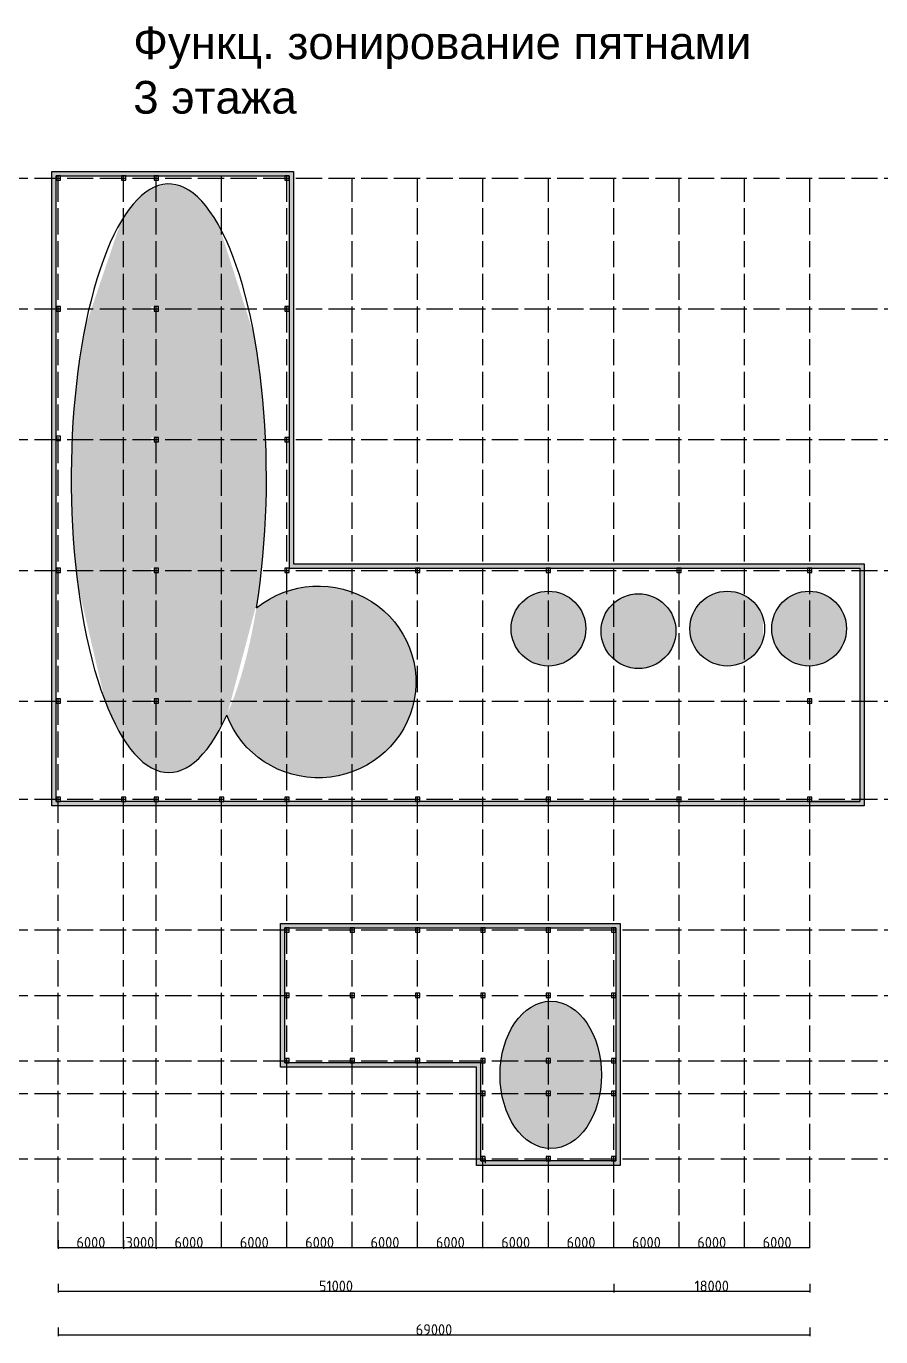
# Model space of a CAD drawing. Header units: millimetres. Extents: x -1544140 to 7445918, y -1294905 to 2019878.
# Drawn here: x 2073273 to 2151737, y 277348 to 397614 of the extents above; entities that cross this region are included whole.
import ezdxf

# ---------------------------------------------------------------- set-up
doc = ezdxf.new("R2010")
doc.units = ezdxf.units.MM
doc.header["$MEASUREMENT"] = 0
doc.linetypes.add('ACAD_ISO02W100', pattern=[15, 12, -3])
doc.styles.add('Annotative', font='GOST Common.ttf')
doc.styles.get("Standard").update_dxf_attribs({"font": 'arial.ttf'})
doc.dimstyles.get("Standard").update_dxf_attribs({"dimtxt": 1000, "dimasz": 100, "dimexe": 100, "dimexo": 0.06, "dimgap": 0.19, "dimtad": 1, "dimdec": 0, "dimzin": 0, "dimdsep": 46, "dimtxsty": 'Annotative', "dimblk": 'ARCHTICK', "dimcen": 0.09, "dimadec": 0, "dimazin": 0, "dimtfac": 1, "dimtdec": 0, "dimtofl": 0, "dimtmove": 0, "dimatfit": 3, "dimldrblk": 'ARCHTICK', "dimfxl": 700, "dimfxlon": 1, "dimtolj": 1, "dimtzin": 0, "dimarcsym": 0})

# ---------------------------------------------------------------- blocks, each defined once
blk = doc.blocks.new('_ArchTick')
at = {"color": 0, "linetype": 'ByBlock', "const_width": 0.15}
blk.add_lwpolyline([(-0.5, -0.5), (0.5, 0.5)], dxfattribs=at)
blk = doc.blocks.new('*D44')
at = {"color": 0, "lineweight": -2, "transparency": 16777216}
for p, q in [((2139213, 285504), (2139213, 285604)), ((2145213, 285504), (2139213, 285504)), ((2145213, 285504), (2145213, 285604))]:
    blk.add_line(p, q, dxfattribs=at)
at = {"layer": 'Defpoints', "color": 0, "transparency": 16777216}
for p in [(2139213, 285504), (2139213, 285504), (2145213, 285504)]:
    blk.add_point(p, dxfattribs=at)
at = {"color": 0, "lineweight": -2, "transparency": 16777216, "xscale": 100, "yscale": 100, "zscale": 100, "rotation": 180}
blk.add_blockref('_ArchTick', (2139213, 285504), dxfattribs=at)
at = {"color": 0, "lineweight": -2, "transparency": 16777216, "xscale": 100, "yscale": 100, "zscale": 100}
blk.add_blockref('_ArchTick', (2145213, 285504), dxfattribs=at)
at = {"color": 0, "transparency": 16777216, "insert": (2142213, 286004), "char_height": 1000, "attachment_point": 5, "style": 'Annotative'}
blk.add_mtext('\\A1;6000', dxfattribs=at)
blk = doc.blocks.new('*D45')
at = {"color": 0, "lineweight": -2, "transparency": 16777216}
for p, q in [((2133213, 285504), (2133213, 285604)), ((2139213, 285504), (2133213, 285504)), ((2139213, 285504), (2139213, 285604))]:
    blk.add_line(p, q, dxfattribs=at)
at = {"layer": 'Defpoints', "color": 0, "transparency": 16777216}
for p in [(2133213, 285504), (2133213, 285504), (2139213, 285504)]:
    blk.add_point(p, dxfattribs=at)
at = {"color": 0, "lineweight": -2, "transparency": 16777216, "xscale": 100, "yscale": 100, "zscale": 100, "rotation": 180}
blk.add_blockref('_ArchTick', (2133213, 285504), dxfattribs=at)
at = {"color": 0, "lineweight": -2, "transparency": 16777216, "xscale": 100, "yscale": 100, "zscale": 100}
blk.add_blockref('_ArchTick', (2139213, 285504), dxfattribs=at)
at = {"color": 0, "transparency": 16777216, "insert": (2136213, 286004), "char_height": 1000, "attachment_point": 5, "style": 'Annotative'}
blk.add_mtext('\\A1;6000', dxfattribs=at)
blk = doc.blocks.new('*D46')
at = {"color": 0, "lineweight": -2, "transparency": 16777216}
for p, q in [((2127213, 285504), (2127213, 285604)), ((2133213, 285504), (2127213, 285504)), ((2133213, 285504), (2133213, 285604))]:
    blk.add_line(p, q, dxfattribs=at)
at = {"layer": 'Defpoints', "color": 0, "transparency": 16777216}
for p in [(2127213, 285504), (2127213, 285504), (2133213, 285504)]:
    blk.add_point(p, dxfattribs=at)
at = {"color": 0, "lineweight": -2, "transparency": 16777216, "xscale": 100, "yscale": 100, "zscale": 100, "rotation": 180}
blk.add_blockref('_ArchTick', (2127213, 285504), dxfattribs=at)
at = {"color": 0, "lineweight": -2, "transparency": 16777216, "xscale": 100, "yscale": 100, "zscale": 100}
blk.add_blockref('_ArchTick', (2133213, 285504), dxfattribs=at)
at = {"color": 0, "transparency": 16777216, "insert": (2130213, 286004), "char_height": 1000, "attachment_point": 5, "style": 'Annotative'}
blk.add_mtext('\\A1;6000', dxfattribs=at)
blk = doc.blocks.new('*D47')
at = {"color": 0, "lineweight": -2, "transparency": 16777216}
for p, q in [((2121213, 285504), (2121213, 285604)), ((2127213, 285504), (2121213, 285504)), ((2127213, 285504), (2127213, 285604))]:
    blk.add_line(p, q, dxfattribs=at)
at = {"layer": 'Defpoints', "color": 0, "transparency": 16777216}
for p in [(2121213, 285504), (2121213, 285504), (2127213, 285504)]:
    blk.add_point(p, dxfattribs=at)
at = {"color": 0, "lineweight": -2, "transparency": 16777216, "xscale": 100, "yscale": 100, "zscale": 100, "rotation": 180}
blk.add_blockref('_ArchTick', (2121213, 285504), dxfattribs=at)
at = {"color": 0, "lineweight": -2, "transparency": 16777216, "xscale": 100, "yscale": 100, "zscale": 100}
blk.add_blockref('_ArchTick', (2127213, 285504), dxfattribs=at)
at = {"color": 0, "transparency": 16777216, "insert": (2124213, 286004), "char_height": 1000, "attachment_point": 5, "style": 'Annotative'}
blk.add_mtext('\\A1;6000', dxfattribs=at)
blk = doc.blocks.new('*D48')
at = {"color": 0, "lineweight": -2, "transparency": 16777216}
for p, q in [((2115213, 285504), (2115213, 285604)), ((2121213, 285504), (2115213, 285504)), ((2121213, 285504), (2121213, 285604))]:
    blk.add_line(p, q, dxfattribs=at)
at = {"layer": 'Defpoints', "color": 0, "transparency": 16777216}
for p in [(2115213, 285504), (2115213, 285504), (2121213, 285504)]:
    blk.add_point(p, dxfattribs=at)
at = {"color": 0, "lineweight": -2, "transparency": 16777216, "xscale": 100, "yscale": 100, "zscale": 100, "rotation": 180}
blk.add_blockref('_ArchTick', (2115213, 285504), dxfattribs=at)
at = {"color": 0, "lineweight": -2, "transparency": 16777216, "xscale": 100, "yscale": 100, "zscale": 100}
blk.add_blockref('_ArchTick', (2121213, 285504), dxfattribs=at)
at = {"color": 0, "transparency": 16777216, "insert": (2118213, 286004), "char_height": 1000, "attachment_point": 5, "style": 'Annotative'}
blk.add_mtext('\\A1;6000', dxfattribs=at)
blk = doc.blocks.new('*D49')
at = {"color": 0, "lineweight": -2, "transparency": 16777216}
for p, q in [((2109213, 285504), (2109213, 285604)), ((2115213, 285504), (2109213, 285504)), ((2115213, 285504), (2115213, 285604))]:
    blk.add_line(p, q, dxfattribs=at)
at = {"layer": 'Defpoints', "color": 0, "transparency": 16777216}
for p in [(2109213, 285504), (2109213, 285504), (2115213, 285504)]:
    blk.add_point(p, dxfattribs=at)
at = {"color": 0, "lineweight": -2, "transparency": 16777216, "xscale": 100, "yscale": 100, "zscale": 100, "rotation": 180}
blk.add_blockref('_ArchTick', (2109213, 285504), dxfattribs=at)
at = {"color": 0, "lineweight": -2, "transparency": 16777216, "xscale": 100, "yscale": 100, "zscale": 100}
blk.add_blockref('_ArchTick', (2115213, 285504), dxfattribs=at)
at = {"color": 0, "transparency": 16777216, "insert": (2112213, 286004), "char_height": 1000, "attachment_point": 5, "style": 'Annotative'}
blk.add_mtext('\\A1;6000', dxfattribs=at)
blk = doc.blocks.new('*D50')
at = {"color": 0, "lineweight": -2, "transparency": 16777216}
for p, q in [((2103213, 285504), (2103213, 285604)), ((2109213, 285504), (2103213, 285504)), ((2109213, 285504), (2109213, 285604))]:
    blk.add_line(p, q, dxfattribs=at)
at = {"layer": 'Defpoints', "color": 0, "transparency": 16777216}
for p in [(2103213, 285504), (2103213, 285504), (2109213, 285504)]:
    blk.add_point(p, dxfattribs=at)
at = {"color": 0, "lineweight": -2, "transparency": 16777216, "xscale": 100, "yscale": 100, "zscale": 100, "rotation": 180}
blk.add_blockref('_ArchTick', (2103213, 285504), dxfattribs=at)
at = {"color": 0, "lineweight": -2, "transparency": 16777216, "xscale": 100, "yscale": 100, "zscale": 100}
blk.add_blockref('_ArchTick', (2109213, 285504), dxfattribs=at)
at = {"color": 0, "transparency": 16777216, "insert": (2106213, 286004), "char_height": 1000, "attachment_point": 5, "style": 'Annotative'}
blk.add_mtext('\\A1;6000', dxfattribs=at)
blk = doc.blocks.new('*D51')
at = {"color": 0, "lineweight": -2, "transparency": 16777216}
for p, q in [((2097213, 285504), (2097213, 285604)), ((2103213, 285504), (2097213, 285504)), ((2103213, 285504), (2103213, 285604))]:
    blk.add_line(p, q, dxfattribs=at)
at = {"layer": 'Defpoints', "color": 0, "transparency": 16777216}
for p in [(2097213, 285504), (2097213, 285504), (2103213, 285504)]:
    blk.add_point(p, dxfattribs=at)
at = {"color": 0, "lineweight": -2, "transparency": 16777216, "xscale": 100, "yscale": 100, "zscale": 100, "rotation": 180}
blk.add_blockref('_ArchTick', (2097213, 285504), dxfattribs=at)
at = {"color": 0, "lineweight": -2, "transparency": 16777216, "xscale": 100, "yscale": 100, "zscale": 100}
blk.add_blockref('_ArchTick', (2103213, 285504), dxfattribs=at)
at = {"color": 0, "transparency": 16777216, "insert": (2100213, 286004), "char_height": 1000, "attachment_point": 5, "style": 'Annotative'}
blk.add_mtext('\\A1;6000', dxfattribs=at)
blk = doc.blocks.new('*D52')
at = {"color": 0, "lineweight": -2, "transparency": 16777216}
for p, q in [((2091213, 285504), (2091213, 285604)), ((2097213, 285504), (2091213, 285504)), ((2097213, 285504), (2097213, 285604))]:
    blk.add_line(p, q, dxfattribs=at)
at = {"layer": 'Defpoints', "color": 0, "transparency": 16777216}
for p in [(2091213, 285504), (2091213, 285504), (2097213, 285504)]:
    blk.add_point(p, dxfattribs=at)
at = {"color": 0, "lineweight": -2, "transparency": 16777216, "xscale": 100, "yscale": 100, "zscale": 100, "rotation": 180}
blk.add_blockref('_ArchTick', (2091213, 285504), dxfattribs=at)
at = {"color": 0, "lineweight": -2, "transparency": 16777216, "xscale": 100, "yscale": 100, "zscale": 100}
blk.add_blockref('_ArchTick', (2097213, 285504), dxfattribs=at)
at = {"color": 0, "transparency": 16777216, "insert": (2094213, 286004), "char_height": 1000, "attachment_point": 5, "style": 'Annotative'}
blk.add_mtext('\\A1;6000', dxfattribs=at)
blk = doc.blocks.new('*D53')
at = {"color": 0, "lineweight": -2, "transparency": 16777216}
for p, q in [((2085213, 285504), (2085213, 285604)), ((2091213, 285504), (2085213, 285504)), ((2091213, 285504), (2091213, 285604))]:
    blk.add_line(p, q, dxfattribs=at)
at = {"layer": 'Defpoints', "color": 0, "transparency": 16777216}
for p in [(2085213, 285504), (2085213, 285504), (2091213, 285504)]:
    blk.add_point(p, dxfattribs=at)
at = {"color": 0, "lineweight": -2, "transparency": 16777216, "xscale": 100, "yscale": 100, "zscale": 100, "rotation": 180}
blk.add_blockref('_ArchTick', (2085213, 285504), dxfattribs=at)
at = {"color": 0, "lineweight": -2, "transparency": 16777216, "xscale": 100, "yscale": 100, "zscale": 100}
blk.add_blockref('_ArchTick', (2091213, 285504), dxfattribs=at)
at = {"color": 0, "transparency": 16777216, "insert": (2088213, 286004), "char_height": 1000, "attachment_point": 5, "style": 'Annotative'}
blk.add_mtext('\\A1;6000', dxfattribs=at)
blk = doc.blocks.new('*D54')
at = {"color": 0, "lineweight": -2, "transparency": 16777216}
for p, q in [((2082213, 285504), (2082213, 285604)), ((2085213, 285504), (2082213, 285504)), ((2085213, 285504), (2085213, 285404))]:
    blk.add_line(p, q, dxfattribs=at)
at = {"layer": 'Defpoints', "color": 0, "transparency": 16777216}
for p in [(2082213, 285504), (2082213, 285504), (2085213, 285504)]:
    blk.add_point(p, dxfattribs=at)
at = {"color": 0, "lineweight": -2, "transparency": 16777216, "xscale": 100, "yscale": 100, "zscale": 100, "rotation": 180}
blk.add_blockref('_ArchTick', (2082213, 285504), dxfattribs=at)
at = {"color": 0, "lineweight": -2, "transparency": 16777216, "xscale": 100, "yscale": 100, "zscale": 100}
blk.add_blockref('_ArchTick', (2085213, 285504), dxfattribs=at)
at = {"color": 0, "transparency": 16777216, "insert": (2083713, 286004), "char_height": 1000, "attachment_point": 5, "style": 'Annotative'}
blk.add_mtext('\\A1;3000', dxfattribs=at)
blk = doc.blocks.new('*D22')
at = {"color": 0, "lineweight": -2, "transparency": 16777216}
for p, q in [((2064737, 314680), (2063937, 314680)), ((2064037, 293680), (2064037, 314680)), ((2064737, 293680), (2063937, 293680))]:
    blk.add_line(p, q, dxfattribs=at)
at = {"layer": 'Defpoints', "color": 0, "transparency": 16777216}
for p in [(2064037, 314680), (2078213, 314680), (2076213, 293680)]:
    blk.add_point(p, dxfattribs=at)
at = {"color": 0, "lineweight": -2, "transparency": 16777216, "xscale": 100, "yscale": 100, "zscale": 100}
for p, rotation in [((2064037, 314680), 90), ((2064037, 293680), 270)]:
    blk.add_blockref('_ArchTick', p, dxfattribs=dict(at, rotation=rotation))
at = {"color": 0, "transparency": 16777216, "insert": (2063536, 304180), "char_height": 1000, "attachment_point": 5, "rotation": 90, "style": 'Annotative'}
blk.add_mtext('\\A1;21000', dxfattribs=at)
blk = doc.blocks.new('*D23')
at = {"color": 0, "lineweight": -2, "transparency": 16777216}
for p, q in [((2064737, 326680), (2063937, 326680)), ((2064037, 314680), (2064037, 326680)), ((2064737, 314680), (2063937, 314680))]:
    blk.add_line(p, q, dxfattribs=at)
at = {"layer": 'Defpoints', "color": 0, "transparency": 16777216}
for p in [(2064037, 326680), (2078213, 326680), (2078213, 314680)]:
    blk.add_point(p, dxfattribs=at)
at = {"color": 0, "lineweight": -2, "transparency": 16777216, "xscale": 100, "yscale": 100, "zscale": 100}
for p, rotation in [((2064037, 326680), 90), ((2064037, 314680), 270)]:
    blk.add_blockref('_ArchTick', p, dxfattribs=dict(at, rotation=rotation))
at = {"color": 0, "transparency": 16777216, "insert": (2063536, 320680), "char_height": 1000, "attachment_point": 5, "rotation": 90, "style": 'Annotative'}
blk.add_mtext('\\A1;12000', dxfattribs=at)
blk = doc.blocks.new('*D24')
at = {"color": 0, "lineweight": -2, "transparency": 16777216}
for p, q in [((2064737, 383680), (2063937, 383680)), ((2064037, 326680), (2064037, 383680)), ((2064737, 326680), (2063937, 326680))]:
    blk.add_line(p, q, dxfattribs=at)
at = {"layer": 'Defpoints', "color": 0, "transparency": 16777216}
for p in [(2064037, 383680), (2078213, 383680), (2078213, 326680)]:
    blk.add_point(p, dxfattribs=at)
at = {"color": 0, "lineweight": -2, "transparency": 16777216, "xscale": 100, "yscale": 100, "zscale": 100}
for p, rotation in [((2064037, 383680), 90), ((2064037, 326680), 270)]:
    blk.add_blockref('_ArchTick', p, dxfattribs=dict(at, rotation=rotation))
at = {"color": 0, "transparency": 16777216, "insert": (2063536, 355180), "char_height": 1000, "attachment_point": 5, "rotation": 90, "style": 'Annotative'}
blk.add_mtext('\\A1;57000', dxfattribs=at)
blk = doc.blocks.new('*D55')
at = {"color": 0, "lineweight": -2, "transparency": 16777216}
for p, q in [((2076213, 286204), (2076213, 285404)), ((2082213, 285504), (2076213, 285504)), ((2082213, 286204), (2082213, 285404))]:
    blk.add_line(p, q, dxfattribs=at)
at = {"layer": 'Defpoints', "color": 0, "transparency": 16777216}
for p in [(2076213, 293680), (2082213, 293680), (2076213, 285504)]:
    blk.add_point(p, dxfattribs=at)
at = {"color": 0, "lineweight": -2, "transparency": 16777216, "xscale": 100, "yscale": 100, "zscale": 100, "rotation": 180}
blk.add_blockref('_ArchTick', (2076213, 285504), dxfattribs=at)
at = {"color": 0, "lineweight": -2, "transparency": 16777216, "xscale": 100, "yscale": 100, "zscale": 100}
blk.add_blockref('_ArchTick', (2082213, 285504), dxfattribs=at)
at = {"color": 0, "transparency": 16777216, "insert": (2079213, 286004), "char_height": 1000, "attachment_point": 5, "style": 'Annotative'}
blk.add_mtext('\\A1;6000', dxfattribs=at)
blk = doc.blocks.new('*D56')
at = {"color": 0, "lineweight": -2, "transparency": 16777216}
for p, q in [((2127213, 282204), (2127213, 281404)), ((2145213, 281504), (2127213, 281504)), ((2145213, 282204), (2145213, 281404))]:
    blk.add_line(p, q, dxfattribs=at)
at = {"layer": 'Defpoints', "color": 0, "transparency": 16777216}
for p in [(2127213, 293680), (2145213, 293680), (2127213, 281504)]:
    blk.add_point(p, dxfattribs=at)
at = {"color": 0, "lineweight": -2, "transparency": 16777216, "xscale": 100, "yscale": 100, "zscale": 100, "rotation": 180}
blk.add_blockref('_ArchTick', (2127213, 281504), dxfattribs=at)
at = {"color": 0, "lineweight": -2, "transparency": 16777216, "xscale": 100, "yscale": 100, "zscale": 100}
blk.add_blockref('_ArchTick', (2145213, 281504), dxfattribs=at)
at = {"color": 0, "transparency": 16777216, "insert": (2136213, 282004), "char_height": 1000, "attachment_point": 5, "style": 'Annotative'}
blk.add_mtext('\\A1;18000', dxfattribs=at)
blk = doc.blocks.new('*D57')
at = {"color": 0, "lineweight": -2, "transparency": 16777216}
for p, q in [((2076213, 282204), (2076213, 281404)), ((2127213, 281504), (2076213, 281504)), ((2127213, 282204), (2127213, 281404))]:
    blk.add_line(p, q, dxfattribs=at)
at = {"layer": 'Defpoints', "color": 0, "transparency": 16777216}
for p in [(2076213, 293680), (2127213, 293680), (2076213, 281504)]:
    blk.add_point(p, dxfattribs=at)
at = {"color": 0, "lineweight": -2, "transparency": 16777216, "xscale": 100, "yscale": 100, "zscale": 100, "rotation": 180}
blk.add_blockref('_ArchTick', (2076213, 281504), dxfattribs=at)
at = {"color": 0, "lineweight": -2, "transparency": 16777216, "xscale": 100, "yscale": 100, "zscale": 100}
blk.add_blockref('_ArchTick', (2127213, 281504), dxfattribs=at)
at = {"color": 0, "transparency": 16777216, "insert": (2101713, 282004), "char_height": 1000, "attachment_point": 5, "style": 'Annotative'}
blk.add_mtext('\\A1;51000', dxfattribs=at)
blk = doc.blocks.new('*D58')
at = {"color": 0, "lineweight": -2, "transparency": 16777216}
for p, q in [((2076213, 278204), (2076213, 277404)), ((2145213, 278204), (2145213, 277404)), ((2145213, 277504), (2076213, 277504))]:
    blk.add_line(p, q, dxfattribs=at)
at = {"layer": 'Defpoints', "color": 0, "transparency": 16777216}
for p in [(2076213, 293680), (2145213, 293680), (2076213, 277504)]:
    blk.add_point(p, dxfattribs=at)
at = {"color": 0, "lineweight": -2, "transparency": 16777216, "xscale": 100, "yscale": 100, "zscale": 100, "rotation": 180}
blk.add_blockref('_ArchTick', (2076213, 277504), dxfattribs=at)
at = {"color": 0, "lineweight": -2, "transparency": 16777216, "xscale": 100, "yscale": 100, "zscale": 100}
blk.add_blockref('_ArchTick', (2145213, 277504), dxfattribs=at)
at = {"color": 0, "transparency": 16777216, "insert": (2110713, 278004), "char_height": 1000, "attachment_point": 5, "style": 'Annotative'}
blk.add_mtext('\\A1;69000', dxfattribs=at)

msp = doc.modelspace()

# ---------------------------------------------------------------- hatches: boundary and pattern name
at = {"true_color": 0x636466}
h = msp.add_hatch(color=251, dxfattribs=at)
h.dxf.hatch_style = 1
h.paths.add_polyline_path([(2076012.6, 359679.8), (2075612.6, 359679.8), (2075612.6, 347679.8), (2076012.6, 347679.8)])
h.paths.add_polyline_path([(2076012.6, 347679.8), (2075612.6, 347679.8), (2075612.6, 326079.8), (2076212.6, 326079.8), (2076212.6, 326479.8), (2076012.6, 326479.8)])
h.paths.add_polyline_path([(2076012.6, 371679.8), (2075612.6, 371679.8), (2075612.6, 359679.8), (2076012.6, 359679.8)])
h.paths.add_polyline_path([(2076012.6, 383679.8), (2075612.6, 383679.8), (2075612.6, 371679.8), (2076012.6, 371679.8)])
h.paths.add_polyline_path([(2097812.6, 384279.8), (2075612.6, 384279.8), (2075612.6, 383679.8), (2076012.6, 383679.8), (2076012.6, 383879.8), (2097412.6, 383879.8), (2097412.6, 383679.8), (2097812.6, 383679.8)])
h.paths.add_polyline_path([(2097812.6, 383679.8), (2097412.6, 383679.8), (2097412.6, 371679.8), (2097812.6, 371679.8)])
h.paths.add_polyline_path([(2097812.6, 371679.8), (2097412.6, 371679.8), (2097412.6, 347879.8), (2103212.6, 347879.8), (2103212.6, 348279.8), (2097812.6, 348279.8)])
h.paths.add_polyline_path([(2109212.6, 348279.8), (2103212.6, 348279.8), (2103212.6, 347879.8), (2109212.6, 347879.8)])
h.paths.add_polyline_path([(2115212.6, 348279.8), (2109212.6, 348279.8), (2109212.6, 347879.8), (2115212.6, 347879.8)])
h.paths.add_polyline_path([(2121212.6, 348279.8), (2115212.6, 348279.8), (2115212.6, 347879.8), (2121212.6, 347879.8)])
h.paths.add_polyline_path([(2145212.6, 326479.8), (2139212.6, 326479.8), (2139212.6, 326079.8), (2145212.6, 326079.8)])
h.paths.add_polyline_path([(2139212.6, 326479.8), (2076012.6, 326479.8), (2076012.6, 326679.8), (2075612.6, 326679.8), (2075612.6, 326079.8), (2139212.6, 326079.8)])
h.paths.add_polyline_path([(2076212.6, 326479.8), (2076012.6, 326479.8), (2076012.6, 326679.8), (2075612.6, 326679.8), (2075612.6, 326079.8), (2076212.6, 326079.8)], flags=16)
h.paths.add_polyline_path([(2097012.6, 314679.8), (2096612.6, 314679.8), (2096612.6, 308679.8), (2097012.6, 308679.8)], flags=17)
h.paths.add_polyline_path([(2103212.6, 315279.8), (2097212.6, 315279.8), (2097212.6, 314879.8), (2103212.6, 314879.8)], flags=17)
h.paths.add_polyline_path([(2097212.6, 315279.8), (2096612.6, 315279.8), (2096612.6, 314679.8), (2097012.6, 314679.8), (2097012.6, 314879.8), (2097212.6, 314879.8)], flags=16)
h.paths.add_polyline_path([(2109212.6, 315279.8), (2103212.6, 315279.8), (2103212.6, 314879.8), (2109212.6, 314879.8)])
h.paths.add_polyline_path([(2115212.6, 315279.8), (2109212.6, 315279.8), (2109212.6, 314879.8), (2115212.6, 314879.8)])
h.paths.add_polyline_path([(2121212.6, 315279.8), (2115212.6, 315279.8), (2115212.6, 314879.8), (2121212.6, 314879.8)])
h.paths.add_polyline_path([(2127212.6, 315279.8), (2121212.6, 315279.8), (2121212.6, 314879.8), (2127212.6, 314879.8)])
h.paths.add_polyline_path([(2127812.6, 314679.8), (2127412.6, 314679.8), (2127412.6, 308679.8), (2127812.6, 308679.8)])
h.paths.add_polyline_path([(2127812.6, 315279.8), (2127212.6, 315279.8), (2127212.6, 314879.8), (2127412.6, 314879.8), (2127412.6, 314679.8), (2127812.6, 314679.8)])
h.paths.add_polyline_path([(2127812.6, 308679.8), (2127412.6, 308679.8), (2127412.6, 302679.8), (2127812.6, 302679.8)])
h.paths.add_polyline_path([(2127812.6, 302679.8), (2127412.6, 302679.8), (2127412.6, 293479.8), (2127212.6, 293479.8), (2127212.6, 293079.8), (2127812.6, 293079.8)])
h.paths.add_polyline_path([(2127212.6, 293479.8), (2121212.6, 293479.8), (2121212.6, 293079.8), (2127212.6, 293079.8)])
h.paths.add_polyline_path([(2121212.6, 293479.8), (2115212.6, 293479.8), (2115212.6, 293079.8), (2121212.6, 293079.8)])
h.paths.add_polyline_path([(2115212.6, 293479.8), (2115012.6, 293479.8), (2115012.6, 293679.8), (2114612.6, 293679.8), (2114612.6, 293079.8), (2115212.6, 293079.8)])
h.paths.add_polyline_path([(2115012.6, 299679.8), (2114612.6, 299679.8), (2114612.6, 293679.8), (2115012.6, 293679.8)])
h.paths.add_polyline_path([(2115012.6, 302479.8), (2109212.6, 302479.8), (2109212.6, 302079.8), (2114612.6, 302079.8), (2114612.6, 299679.8), (2115012.6, 299679.8)])
h.paths.add_polyline_path([(2109212.6, 302479.8), (2103212.6, 302479.8), (2103212.6, 302079.8), (2109212.6, 302079.8)])
h.paths.add_polyline_path([(2103212.6, 302479.8), (2097012.6, 302479.8), (2097012.6, 302679.8), (2096612.6, 302679.8), (2096612.6, 302079.8), (2103212.6, 302079.8)])
h.paths.add_polyline_path([(2097012.6, 314879.8), (2103212.6, 314879.8), (2103212.6, 315279.8), (2096612.6, 315279.8), (2096612.6, 302679.8), (2097012.6, 302679.8)])
h.paths.add_polyline_path([(2145812.6, 326479.8), (2145212.6, 326479.8), (2145212.6, 326079.8), (2145812.6, 326079.8)])
h.paths.add_polyline_path([(2145212.6, 347879.8), (2145212.6, 348279.8), (2121212.6, 348279.8), (2121212.6, 347879.8)])
at = {"true_color": 0x9898cc, "transparency": 33554687}
h = msp.add_hatch(color=253, dxfattribs=at)
h.dxf.hatch_style = 1
edge = h.paths.add_edge_path()
edge.add_line((2081976.3, 359679.8), (2077482.5, 359679.8))
edge.add_ellipse((2086366.5, 356133.7), major_axis=(0, 27008.7), ratio=0.33180276, start_angle=442.455562, end_angle=468.240536)
edge.add_line((2077855.3, 347679.8), (2081976.3, 347679.8))
edge.add_line((2081976.3, 347679.8), (2081976.3, 359679.8))
h.paths.add_polyline_path([(2090976.3, 371679.8), (2085176.3, 371679.8), (2085176.3, 371479.8), (2084976.3, 371479.8), (2084976.3, 359879.8), (2085176.3, 359879.8), (2085176.3, 359679.8), (2090976.3, 359679.8)])
h.paths.add_polyline_path([(2084976.3, 371479.8), (2084776.3, 371479.8), (2084776.3, 371679.8), (2081976.3, 371679.8), (2081976.3, 359679.8), (2084776.3, 359679.8), (2084776.3, 359879.8), (2084976.3, 359879.8)])
h.paths.add_polyline_path([(2090976.3, 359679.8), (2085176.3, 359679.8), (2085176.3, 359479.8), (2084976.3, 359479.8), (2084976.3, 347879.8), (2085176.3, 347879.8), (2085176.3, 347679.8), (2090976.3, 347679.8)])
h.paths.add_polyline_path([(2084976.3, 359479.8), (2084776.3, 359479.8), (2084776.3, 359679.8), (2081976.3, 359679.8), (2081976.3, 347679.8), (2084776.3, 347679.8), (2084776.3, 347879.8), (2084976.3, 347879.8)])
edge = h.paths.add_edge_path()
edge.add_line((2081976.3, 371679.8), (2079038.3, 371679.8))
edge.add_ellipse((2086366.5, 356133.7), major_axis=(0, 27008.7), ratio=0.33180276, start_angle=414.858539, end_angle=442.455562)
edge.add_line((2077482.5, 359679.8), (2081976.3, 359679.8))
edge.add_line((2081976.3, 359679.8), (2081976.3, 371679.8))
edge = h.paths.add_edge_path()
edge.add_ellipse((2086366.5, 356133.7), major_axis=(0, 27008.7), ratio=0.33180276, start_angle=277.544438, end_angle=305.141461)
edge.add_line((2093694.7, 371679.8), (2090976.3, 371679.8))
edge.add_line((2090976.3, 371679.8), (2090976.3, 359679.8))
edge.add_line((2090976.3, 359679.8), (2095250.5, 359679.8))
edge = h.paths.add_edge_path()
edge.add_ellipse((2086366.5, 356133.7), major_axis=(0, 27008.7), ratio=0.33180276, start_angle=389.333723, end_angle=414.858539)
edge.add_line((2079038.3, 371679.8), (2081976.3, 371679.8))
edge.add_line((2081976.3, 371679.8), (2081976.3, 379679.4))
edge = h.paths.add_edge_path()
edge.add_ellipse((2086366.5, 356133.7), major_axis=(0, 27008.7), ratio=0.33180276, start_angle=305.141461, end_angle=329.042951)
edge.add_line((2090976.3, 379295.1), (2090976.3, 371679.8))
edge.add_line((2090976.3, 371679.8), (2093694.7, 371679.8))
edge = h.paths.add_edge_path()
edge.add_ellipse((2100094.2, 337439.7), major_axis=(-8961.5, 0), ratio=0.98168395, start_angle=290.360512, end_angle=309.343767)
edge.add_ellipse((2086366.5, 356133.7), major_axis=(0, 27008.7), ratio=0.33180276, start_angle=243.880385, end_angle=251.759464)
edge.add_line((2094877.7, 347679.8), (2090976.3, 347679.8))
edge.add_line((2090976.3, 347679.8), (2090976.3, 335679.8))
edge.add_line((2090976.3, 335679.8), (2096976.3, 335679.8))
edge.add_line((2096976.3, 335679.8), (2096976.3, 345687.5))
h.paths.add_polyline_path([(2090976.3, 347679.8), (2085176.3, 347679.8), (2085176.3, 347479.8), (2084976.3, 347479.8), (2084976.3, 335879.8), (2085176.3, 335879.8), (2085176.3, 335679.8), (2090976.3, 335679.8)])
h.paths.add_polyline_path([(2084976.3, 347479.8), (2084776.3, 347479.8), (2084776.3, 347679.8), (2081976.3, 347679.8), (2081976.3, 335679.8), (2084776.3, 335679.8), (2084776.3, 335879.8), (2084976.3, 335879.8)])
edge = h.paths.add_edge_path()
edge.add_ellipse((2086366.5, 356133.7), major_axis=(0, 27008.7), ratio=0.33180276, start_angle=251.759464, end_angle=277.544438)
edge.add_line((2095250.5, 359679.8), (2090976.3, 359679.8))
edge.add_line((2090976.3, 359679.8), (2090976.3, 347679.8))
edge.add_line((2090976.3, 347679.8), (2094877.7, 347679.8))
edge = h.paths.add_edge_path()
edge.add_line((2084976.3, 335479.8), (2084776.3, 335479.8))
edge.add_line((2084776.3, 335479.8), (2084776.3, 335679.8))
edge.add_line((2084776.3, 335679.8), (2081976.3, 335679.8))
edge.add_line((2081976.3, 335679.8), (2081976.3, 332588.1))
edge.add_ellipse((2086366.5, 356133.7), major_axis=(0, 27008.7), ratio=0.33180276, start_angle=510.666277, end_angle=531.07555)
edge.add_line((2084976.3, 329452.1), (2084976.3, 335479.8))
edge = h.paths.add_edge_path()
edge.add_line((2090976.3, 332972.4), (2090976.3, 335679.8))
edge.add_line((2090976.3, 335679.8), (2085176.3, 335679.8))
edge.add_line((2085176.3, 335679.8), (2085176.3, 335479.8))
edge.add_line((2085176.3, 335479.8), (2084976.3, 335479.8))
edge.add_line((2084976.3, 335479.8), (2084976.3, 329452.1))
edge.add_ellipse((2086366.5, 356133.7), major_axis=(0, 27008.7), ratio=0.33180276, start_angle=531.07555, end_angle=570.957049)
edge = h.paths.add_edge_path()
edge.add_line((2081976.3, 335679.8), (2080514.1, 335679.8))
edge.add_ellipse((2086366.5, 356133.7), major_axis=(0, 27008.7), ratio=0.33180276, start_angle=499.227533, end_angle=510.666277)
edge.add_line((2081976.3, 332588.1), (2081976.3, 335679.8))
edge = h.paths.add_edge_path()
edge.add_ellipse((2100094.2, 337439.7), major_axis=(-8961.5, 0), ratio=0.98168395, start_angle=251.240205, end_angle=290.360512)
edge.add_line((2096976.3, 345687.5), (2096976.3, 335679.8))
edge.add_line((2096976.3, 335679.8), (2102976.3, 335679.8))
edge.add_line((2102976.3, 335679.8), (2102976.3, 345769.8))
edge = h.paths.add_edge_path()
edge.add_ellipse((2100094.2, 337439.7), major_axis=(-8961.5, 0), ratio=0.98168395, start_angle=187.637533, end_angle=251.240205)
edge.add_line((2102976.3, 345769.8), (2102976.3, 335679.8))
edge.add_line((2102976.3, 335679.8), (2108874.6, 335679.8))
edge.add_ellipse((2100094.2, 337439.7), major_axis=(-8961.5, 0), ratio=0.98168395, start_angle=168.460256, end_angle=172.362467)
edge.add_line((2108976.3, 336270.5), (2108976.3, 338609))
edge = h.paths.add_edge_path()
edge.add_ellipse((2100094.2, 337439.7), major_axis=(-8961.5, 0), ratio=0.98168395, start_angle=108.759795, end_angle=168.460256)
edge.add_line((2108874.6, 335679.8), (2102976.3, 335679.8))
edge.add_line((2102976.3, 335679.8), (2102976.3, 329109.7))
edge = h.paths.add_edge_path()
edge.add_line((2102976.3, 335679.8), (2096976.3, 335679.8))
edge.add_line((2096976.3, 335679.8), (2096976.3, 329192))
edge.add_ellipse((2100094.2, 337439.7), major_axis=(-8961.5, 0), ratio=0.98168395, start_angle=69.639488, end_angle=108.759795)
edge.add_line((2102976.3, 329109.7), (2102976.3, 335679.8))
edge = h.paths.add_edge_path()
edge.add_line((2096976.3, 335679.8), (2090976.3, 335679.8))
edge.add_line((2090976.3, 335679.8), (2090976.3, 332972.4))
edge.add_ellipse((2086366.5, 356133.7), major_axis=(0, 27008.7), ratio=0.33180276, start_angle=570.957049, end_angle=576.40953)
edge.add_ellipse((2100094.2, 337439.7), major_axis=(-8961.5, 0), ratio=0.98168395, start_angle=20.232674, end_angle=69.639488)
edge.add_line((2096976.3, 329192), (2096976.3, 335679.8))
h.paths.add_polyline_path([(2077855.3, 347679.8), (2078362.3, 343987.4), (2079044.6, 340560.9), (2079887.2, 337475.3), (2080547.4, 335679.8), (2081976.3, 335679.8), (2081976.3, 347679.8)])
h.paths.add_polyline_path([(2075976.3, 326479.8), (2081976.3, 326479.8), (2081976.3, 332588.1), (2080871.6, 334798.2), (2079887.2, 337475.3), (2079044.6, 340560.9), (2078362.3, 343987.4), (2077855.3, 347679.8), (2076176.3, 347679.8), (2076176.3, 347479.8), (2075976.3, 347479.8)], flags=0)
h.paths.add_polyline_path([(2084976.3, 382815.4), (2083937.4, 382131.2), (2082932.6, 381081), (2081976.3, 379679.4), (2081976.3, 371679.8), (2084776.3, 371679.8), (2084776.3, 371879.8), (2084976.3, 371879.8)])
h.paths.add_polyline_path([(2090976.3, 379295.1), (2089865.3, 380998.9), (2088686.6, 382221.6), (2087463, 382939.5), (2086218.2, 383138.7), (2084976.3, 382815.4), (2084976.3, 371879.8), (2085176.3, 371879.8), (2085176.3, 371679.8), (2090976.3, 371679.8)])
h = msp.add_hatch(color=7)
h.dxf.hatch_style = 1
h.paths.add_polyline_path([(2085212.6, 371879.8), (2085012.6, 371879.8), (2085012.6, 371679.8), (2085212.6, 371679.8)])
h.paths.add_polyline_path([(2085412.6, 371879.8), (2085212.6, 371879.8), (2085212.6, 371679.8), (2085412.6, 371679.8)])
h.paths.add_polyline_path([(2085412.6, 371679.8), (2085212.6, 371679.8), (2085212.6, 371479.8), (2085412.6, 371479.8)])
h.paths.add_polyline_path([(2085212.6, 371679.8), (2085012.6, 371679.8), (2085012.6, 371479.8), (2085212.6, 371479.8)])
h.paths.add_polyline_path([(2097412.6, 371679.8), (2097212.6, 371679.8), (2097212.6, 371479.8), (2097412.6, 371479.8)])
h.paths.add_polyline_path([(2097412.6, 371879.8), (2097212.6, 371879.8), (2097212.6, 371679.8), (2097412.6, 371679.8)])
h.paths.add_polyline_path([(2097212.6, 371879.8), (2097012.6, 371879.8), (2097012.6, 371679.8), (2097212.6, 371679.8)])
h.paths.add_polyline_path([(2097212.6, 371679.8), (2097012.6, 371679.8), (2097012.6, 371479.8), (2097212.6, 371479.8)])
h.paths.add_polyline_path([(2076212.6, 371879.8), (2076012.6, 371879.8), (2076012.6, 371679.8), (2076212.6, 371679.8)])
h.paths.add_polyline_path([(2076412.6, 371879.8), (2076212.6, 371879.8), (2076212.6, 371679.8), (2076412.6, 371679.8)])
h.paths.add_polyline_path([(2076412.6, 371679.8), (2076212.6, 371679.8), (2076212.6, 371479.8), (2076412.6, 371479.8)])
h.paths.add_polyline_path([(2076212.6, 371679.8), (2076012.6, 371679.8), (2076012.6, 371479.8), (2076212.6, 371479.8)])
at = {"true_color": 0x636466}
h = msp.add_hatch(color=251, dxfattribs=at)
h.dxf.hatch_style = 1
h.paths.add_polyline_path([(2150212.6, 348279.8), (2145212.6, 348279.8), (2145212.6, 347879.8), (2145412.6, 347879.8), (2149812.6, 347879.8), (2149812.6, 347679.8), (2150212.6, 347679.8)])
h.paths.add_polyline_path([(2150212.6, 347679.8), (2149812.6, 347679.8), (2149812.6, 335679.8), (2150212.6, 335679.8)])
h.paths.add_polyline_path([(2150212.6, 335679.8), (2149812.6, 335679.8), (2149812.6, 326679.8), (2150212.6, 326679.8)])
h.paths.add_polyline_path([(2150212.6, 326679.8), (2149812.6, 326679.8), (2149812.6, 326479.8), (2145412.6, 326479.8), (2145212.6, 326479.8), (2145212.6, 326079.8), (2150212.6, 326079.8)])
at = {"true_color": 0xfecc66, "transparency": 33554687}
h = msp.add_hatch(color=31, dxfattribs=at)
h.dxf.hatch_style = 1
h.paths.add_polyline_path([(2122907.3, 345326.8, 0.57362449), (2117792.2, 342335.3, 0.57362449), (2122907.3, 339343.8)])
h.paths.add_polyline_path([(2122907.3, 345326.8), (2122907.3, 339343.8, 0.27095124), (2124656.9, 342335.3, 0.27095124)])
at = {"true_color": 0xcecce6, "transparency": 33554687}
h = msp.add_hatch(color=254, dxfattribs=at)
h.dxf.hatch_style = 1
h.paths.add_polyline_path([(2128907.3, 345485, 0.36505072), (2126058.1, 342102.6, 0.36505072), (2128907.3, 338720.2)])
h.paths.add_polyline_path([(2128907.3, 345485), (2128907.3, 338720.2, 0.46514703), (2132922.7, 342102.6, 0.46514703)])
at = {"true_color": 0xd7ebd2, "transparency": 33554687}
h = msp.add_hatch(color=254, dxfattribs=at)
h.dxf.hatch_style = 1
h.paths.add_polyline_path([(2140907.3, 343386.6, 0.60638713), (2134907.3, 344412.2), (2134907.3, 340258.4, 0.60638713), (2140907.3, 341284)])
h.paths.add_polyline_path([(2134907.3, 344412.2, 0.16391517), (2134207.7, 342335.3, 0.16391517), (2134907.3, 340258.4)])
at = {"true_color": 0xf7abae, "transparency": 33554687}
h = msp.add_hatch(color=241, dxfattribs=at)
h.dxf.hatch_style = 1
h.paths.add_polyline_path([(2146907.3, 345283.4, 0.58203879), (2141717.3, 342335.3, 0.58203879), (2146907.3, 339387.2)])
h.paths.add_polyline_path([(2146907.3, 345283.4), (2146907.3, 339387.2, 0.26419151), (2148581.9, 342335.3, 0.26419151)])
at = {"true_color": 0x636466}
h = msp.add_hatch(color=251, dxfattribs=at)
h.dxf.hatch_style = 1
h.paths.add_polyline_path([(2103212.6, 315279.8), (2097212.6, 315279.8), (2097212.6, 314879.8), (2103212.6, 314879.8)])
h.paths.add_polyline_path([(2097212.6, 315279.8), (2096612.6, 315279.8), (2096612.6, 314679.8), (2097012.6, 314679.8), (2097012.6, 314879.8), (2097212.6, 314879.8)])
h.paths.add_polyline_path([(2097012.6, 314679.8), (2096612.6, 314679.8), (2096612.6, 302079.8), (2097212.6, 302079.8), (2097212.6, 302479.8), (2097012.6, 302479.8)])
at = {"true_color": 0x22346e, "transparency": 33554687}
h = msp.add_hatch(color=159, dxfattribs=at)
h.dxf.hatch_style = 1
edge = h.paths.add_edge_path()
edge.add_ellipse((2121439.7, 301379), major_axis=(0, -6762.4), ratio=0.68930499, start_angle=182.791743, end_angle=258.90916)
edge.add_line((2116865.4, 302679.8), (2121012.6, 302679.8))
edge.add_line((2121012.6, 302679.8), (2121012.6, 302879.8))
edge.add_line((2121012.6, 302879.8), (2121212.6, 302879.8))
edge.add_line((2121212.6, 302879.8), (2121212.6, 308133.4))
edge = h.paths.add_edge_path()
edge.add_ellipse((2121439.7, 301379), major_axis=(0, -6762.4), ratio=0.68930499, start_angle=101.09084, end_angle=182.791743)
edge.add_line((2121212.6, 308133.4), (2121212.6, 302879.8))
edge.add_line((2121212.6, 302879.8), (2121412.6, 302879.8))
edge.add_line((2121412.6, 302879.8), (2121412.6, 302679.8))
edge.add_line((2121412.6, 302679.8), (2126014, 302679.8))
edge = h.paths.add_edge_path()
edge.add_ellipse((2121439.7, 301379), major_axis=(0, -6762.4), ratio=0.68930499, start_angle=75.447638, end_angle=101.09084)
edge.add_line((2126014, 302679.8), (2121412.6, 302679.8))
edge.add_line((2121412.6, 302679.8), (2121412.6, 302479.8))
edge.add_line((2121412.6, 302479.8), (2121212.6, 302479.8))
edge.add_line((2121212.6, 302479.8), (2121212.6, 299879.8))
edge.add_line((2121212.6, 299879.8), (2121412.6, 299879.8))
edge.add_line((2121412.6, 299879.8), (2121412.6, 299679.8))
edge.add_line((2121412.6, 299679.8), (2125951.5, 299679.8))
edge = h.paths.add_edge_path()
edge.add_line((2121212.6, 302479.8), (2121012.6, 302479.8))
edge.add_line((2121012.6, 302479.8), (2121012.6, 302679.8))
edge.add_line((2121012.6, 302679.8), (2116865.4, 302679.8))
edge.add_ellipse((2121439.7, 301379), major_axis=(0, -6762.4), ratio=0.68930499, start_angle=258.90916, end_angle=284.552362)
edge.add_line((2116927.9, 299679.8), (2121012.6, 299679.8))
edge.add_line((2121012.6, 299679.8), (2121012.6, 299879.8))
edge.add_line((2121012.6, 299879.8), (2121212.6, 299879.8))
edge.add_line((2121212.6, 299879.8), (2121212.6, 302479.8))
edge = h.paths.add_edge_path()
edge.add_line((2121212.6, 299479.8), (2121012.6, 299479.8))
edge.add_line((2121012.6, 299479.8), (2121012.6, 299679.8))
edge.add_line((2121012.6, 299679.8), (2116927.9, 299679.8))
edge.add_ellipse((2121439.7, 301379), major_axis=(0, -6762.4), ratio=0.68930499, start_angle=284.552362, end_angle=357.208257)
edge.add_line((2121212.6, 294624.6), (2121212.6, 299479.8))
edge = h.paths.add_edge_path()
edge.add_line((2125951.5, 299679.8), (2121412.6, 299679.8))
edge.add_line((2121412.6, 299679.8), (2121412.6, 299479.8))
edge.add_line((2121412.6, 299479.8), (2121212.6, 299479.8))
edge.add_line((2121212.6, 299479.8), (2121212.6, 294624.6))
edge.add_ellipse((2121439.7, 301379), major_axis=(0, -6762.4), ratio=0.68930499, start_angle=357.208257, end_angle=435.447638)

# ---------------------------------------------------------------- linework, layer by layer
at = {"color": 9, "linetype": 'ACAD_ISO02W100', "ltscale": 200, "true_color": 0xc4c4c5}
for p, q in [((2068036.6, 383679.8), (2182437.2, 383679.8)), ((2076212.6, 285503.8), (2076212.6, 383879.8)), ((2082212.6, 285503.8), (2082212.6, 383879.8)), ((2085212.6, 285503.8), (2085212.6, 383879.8)), ((2091212.6, 285503.8), (2091212.6, 383879.8)), ((2097212.6, 285503.8), (2097212.6, 383879.8)), ((2103212.6, 285503.8), (2103212.6, 383679.8)), ((2109212.6, 285503.8), (2109212.6, 383679.8)), ((2115212.6, 285503.8), (2115212.6, 383679.8)), ((2121212.6, 285503.8), (2121212.6, 383679.8)), ((2127212.6, 285503.8), (2127212.6, 383679.8)), ((2133212.6, 285503.8), (2133212.6, 383679.8)), ((2139212.6, 285503.8), (2139212.6, 383679.8)), ((2145212.6, 285503.8), (2145212.6, 383679.8)), ((2068036.6, 371679.8), (2182437.2, 371679.8)), ((2068036.6, 359679.8), (2182437.2, 359679.8)), ((2068036.6, 347679.8), (2182437.2, 347679.8)), ((2068036.6, 335679.8), (2182437.2, 335679.8)), ((2068036.6, 326679.8), (2182437.2, 326679.8)), ((2068036.6, 314679.8), (2182437.2, 314679.8)), ((2068036.6, 308679.8), (2182437.2, 308679.8)), ((2068036.6, 302679.8), (2182437.2, 302679.8)), ((2068036.6, 299679.8), (2182437.2, 299679.8)), ((2068036.6, 293679.8), (2182437.2, 293679.8))]:
    msp.add_line(p, q, dxfattribs=at)
for p, q in [((2145412.6, 326479.8), (2149812.6, 326479.8)), ((2115412.6, 293679.8), (2115412.6, 293279.8))]:
    msp.add_line(p, q)
for points in [[(2075612.6, 384279.8), (2097812.6, 384279.8), (2097812.6, 348279.8), (2150212.6, 348279.8), (2150212.6, 326079.8), (2075612.6, 326079.8)], [(2076012.6, 383479.8), (2076412.6, 383479.8), (2076412.6, 383879.8), (2076012.6, 383879.8)], [(2082012.6, 383479.8), (2082412.6, 383479.8), (2082412.6, 383879.8), (2082012.6, 383879.8)], [(2085012.6, 383479.8), (2085412.6, 383479.8), (2085412.6, 383879.8), (2085012.6, 383879.8)], [(2097012.6, 383479.8), (2097412.6, 383479.8), (2097412.6, 383879.8), (2097012.6, 383879.8)], [(2076012.6, 371479.8), (2076412.6, 371479.8), (2076412.6, 371879.8), (2076012.6, 371879.8)], [(2085012.6, 371479.8), (2085412.6, 371479.8), (2085412.6, 371879.8), (2085012.6, 371879.8)], [(2097012.6, 371479.8), (2097412.6, 371479.8), (2097412.6, 371879.8), (2097012.6, 371879.8)], [(2076012.6, 359605.9), (2076412.6, 359605.9), (2076412.6, 360005.9), (2076012.6, 360005.9)], [(2085012.6, 359479.8), (2085412.6, 359479.8), (2085412.6, 359879.8), (2085012.6, 359879.8)], [(2097012.6, 359479.8), (2097412.6, 359479.8), (2097412.6, 359879.8), (2097012.6, 359879.8)], [(2076012.6, 347479.8), (2076412.6, 347479.8), (2076412.6, 347879.8), (2076012.6, 347879.8)], [(2085012.6, 347479.8), (2085412.6, 347479.8), (2085412.6, 347879.8), (2085012.6, 347879.8)], [(2097012.6, 347479.8), (2097412.6, 347479.8), (2097412.6, 347879.8), (2097012.6, 347879.8)], [(2109012.6, 347479.8), (2109412.6, 347479.8), (2109412.6, 347879.8), (2109012.6, 347879.8)], [(2121012.6, 347479.8), (2121412.6, 347479.8), (2121412.6, 347879.8), (2121012.6, 347879.8)], [(2133012.6, 347479.8), (2133412.6, 347479.8), (2133412.6, 347879.8), (2133012.6, 347879.8)], [(2145012.6, 347479.8), (2145412.6, 347479.8), (2145412.6, 347879.8), (2145012.6, 347879.8)], [(2076012.6, 335479.8), (2076412.6, 335479.8), (2076412.6, 335879.8), (2076012.6, 335879.8)], [(2085012.6, 335479.8), (2085412.6, 335479.8), (2085412.6, 335879.8), (2085012.6, 335879.8)], [(2145012.6, 335479.8), (2145412.6, 335479.8), (2145412.6, 335879.8), (2145012.6, 335879.8)], [(2076012.6, 326479.8), (2076412.6, 326479.8), (2076412.6, 326879.8), (2076012.6, 326879.8)], [(2082012.6, 326479.8), (2082412.6, 326479.8), (2082412.6, 326879.8), (2082012.6, 326879.8)], [(2085012.6, 326479.8), (2085412.6, 326479.8), (2085412.6, 326879.8), (2085012.6, 326879.8)], [(2091012.6, 326479.8), (2091412.6, 326479.8), (2091412.6, 326879.8), (2091012.6, 326879.8)], [(2097012.6, 326479.8), (2097412.6, 326479.8), (2097412.6, 326879.8), (2097012.6, 326879.8)], [(2109012.6, 326479.8), (2109412.6, 326479.8), (2109412.6, 326879.8), (2109012.6, 326879.8)], [(2121012.6, 326479.8), (2121412.6, 326479.8), (2121412.6, 326879.8), (2121012.6, 326879.8)], [(2133012.6, 326479.8), (2133412.6, 326479.8), (2133412.6, 326879.8), (2133012.6, 326879.8)], [(2145012.6, 326479.8), (2145412.6, 326479.8), (2145412.6, 326879.8), (2145012.6, 326879.8)], [(2096612.6, 315279.8), (2127812.6, 315279.8), (2127812.6, 293079.8), (2114612.6, 293079.8), (2114612.6, 302079.8), (2096612.6, 302079.8)], [(2097012.6, 314479.8), (2097412.6, 314479.8), (2097412.6, 314879.8), (2097012.6, 314879.8)], [(2103012.6, 314479.8), (2103412.6, 314479.8), (2103412.6, 314879.8), (2103012.6, 314879.8)], [(2109012.6, 314479.8), (2109412.6, 314479.8), (2109412.6, 314879.8), (2109012.6, 314879.8)], [(2115012.6, 314479.8), (2115412.6, 314479.8), (2115412.6, 314879.8), (2115012.6, 314879.8)], [(2121012.6, 314479.8), (2121412.6, 314479.8), (2121412.6, 314879.8), (2121012.6, 314879.8)], [(2127012.6, 314479.8), (2127412.6, 314479.8), (2127412.6, 314879.8), (2127012.6, 314879.8)], [(2097012.6, 308479.8), (2097412.6, 308479.8), (2097412.6, 308879.8), (2097012.6, 308879.8)], [(2103012.6, 308479.8), (2103412.6, 308479.8), (2103412.6, 308879.8), (2103012.6, 308879.8)], [(2109012.6, 308479.8), (2109412.6, 308479.8), (2109412.6, 308879.8), (2109012.6, 308879.8)], [(2115012.6, 308479.8), (2115412.6, 308479.8), (2115412.6, 308879.8), (2115012.6, 308879.8)], [(2121012.6, 308479.8), (2121412.6, 308479.8), (2121412.6, 308879.8), (2121012.6, 308879.8)], [(2127012.6, 308479.8), (2127412.6, 308479.8), (2127412.6, 308879.8), (2127012.6, 308879.8)], [(2097012.6, 302479.8), (2097412.6, 302479.8), (2097412.6, 302879.8), (2097012.6, 302879.8)], [(2103012.6, 302479.8), (2103412.6, 302479.8), (2103412.6, 302879.8), (2103012.6, 302879.8)], [(2109012.6, 302479.8), (2109412.6, 302479.8), (2109412.6, 302879.8), (2109012.6, 302879.8)], [(2115012.6, 302479.8), (2115412.6, 302479.8), (2115412.6, 302879.8), (2115012.6, 302879.8)], [(2121012.6, 302479.8), (2121412.6, 302479.8), (2121412.6, 302879.8), (2121012.6, 302879.8)], [(2127012.6, 302479.8), (2127412.6, 302479.8), (2127412.6, 302879.8), (2127012.6, 302879.8)], [(2115012.6, 299479.8), (2115412.6, 299479.8), (2115412.6, 299879.8), (2115012.6, 299879.8)], [(2121012.6, 299479.8), (2121412.6, 299479.8), (2121412.6, 299879.8), (2121012.6, 299879.8)], [(2127012.6, 299479.8), (2127412.6, 299479.8), (2127412.6, 299879.8), (2127012.6, 299879.8)], [(2115012.6, 293479.8), (2115412.6, 293479.8), (2115412.6, 293879.8), (2115012.6, 293879.8)], [(2121012.6, 293479.8), (2121412.6, 293479.8), (2121412.6, 293879.8), (2121012.6, 293879.8)], [(2127012.6, 293479.8), (2127412.6, 293479.8), (2127412.6, 293879.8), (2127012.6, 293879.8)]]:
    msp.add_lwpolyline(points, close=True)
for points in [[(2076012.6, 383879.8), (2097412.6, 383879.8), (2097412.6, 347879.8), (2149812.6, 347879.8), (2149812.6, 326479.8), (2076012.6, 326479.8), (2076012.6, 383879.8)], [(2097012.6, 314879.8), (2127412.6, 314879.8), (2127412.6, 293479.8), (2115012.6, 293479.8), (2115012.6, 302479.8), (2097012.6, 302479.8), (2097012.6, 314879.8)]]:
    msp.add_lwpolyline(points)
at = {"color": 31, "true_color": 0xfecc66}
msp.add_circle((2121224.5, 342335.3), 3432.3, dxfattribs=at)
at = {"color": 253, "true_color": 0x9898cc}
msp.add_circle((2129490.4, 342102.6), 3432.3, dxfattribs=at)
at = {"color": 254, "true_color": 0xd7ebd2}
msp.add_circle((2137640, 342335.3), 3432.3, dxfattribs=at)
at = {"color": 241, "true_color": 0xf7abae}
msp.add_circle((2145149.6, 342335.3), 3432.3, dxfattribs=at)
at = {"color": 253, "true_color": 0x9898cc}
msp.add_ellipse((2086366.5, 356133.7), major_axis=(0, 27008.7), ratio=0.33180276, start_param=4.25651569, end_param=10.06024414, dxfattribs=at)
at = {"color": 253, "true_color": 0x9898cc, "extrusion": (0, 0, -1)}
msp.add_ellipse((2100094.2, 337439.7), major_axis=(-8961.5, 0), ratio=0.98168395, start_param=0.88411806, end_param=5.93005852, dxfattribs=at)
at = {"color": 159, "true_color": 0x22346e}
msp.add_ellipse((2121439.7, 301379), major_axis=(0, -6762.4), ratio=0.68930499, dxfattribs=at)

# ---------------------------------------------------------------- texts
at = {"insert": (2083098.7, 397593), "char_height": 3000, "attachment_point": 1}
msp.add_mtext_dynamic_manual_height_columns('Функц. зонирование пятнами 3 этажа', width=57226.471, gutter_width=1, heights=[0], dxfattribs=at)

# ---------------------------------------------------------------- dimensions: what is measured, and where the dimension line sits
for base, p1, p2, picture, middle in [((2064036.6, 383679.8), (2078212.6, 326679.8), (2078212.6, 383679.8), '*D24', (2063536.4, 355179.8)), ((2064036.6, 326679.8), (2078212.6, 314679.8), (2078212.6, 326679.8), '*D23', (2063536.4, 320679.8))]:
    dim = msp.add_linear_dim(base=base, p1=p1, p2=p2, angle=90, dimstyle='Standard', override={"dimtmove": 1})
    dim.commit()
    dim.dimension.update_dxf_attribs({"geometry": picture, "text_midpoint": middle})
dim = msp.add_linear_dim(base=(2064036.6, 314679.8), p1=(2076212.6, 293679.8), p2=(2078212.6, 314679.8), angle=90, dimstyle='Standard')
dim.commit()
dim.dimension.update_dxf_attribs({"geometry": '*D22', "text_midpoint": (2063536.4, 304179.8)})
for base, p1, p2, picture, middle in [((2076212.6, 285503.8), (2082212.6, 293679.8), (2076212.6, 293679.8), '*D55', (2079212.6, 286004)), ((2076212.6, 277503.8), (2145212.6, 293679.8), (2076212.6, 293679.8), '*D58', (2110712.6, 278004)), ((2127212.6, 281503.8), (2145212.6, 293679.8), (2127212.6, 293679.8), '*D56', (2136212.6, 282004)), ((2082212.6, 285503.8), (2085212.6, 285503.8), (2082212.6, 285503.8), '*D54', (2083712.6, 286004)), ((2139212.6, 285503.8), (2145212.6, 285503.8), (2139212.6, 285503.8), '*D44', (2142212.6, 286004))]:
    dim = msp.add_linear_dim(base=base, p1=p1, p2=p2, dimstyle='Standard')
    dim.commit()
    dim.dimension.update_dxf_attribs({"geometry": picture, "text_midpoint": middle})
for base, p1, p2, picture, middle in [((2076212.6, 281503.8), (2127212.6, 293679.8), (2076212.6, 293679.8), '*D57', (2101712.6, 282004)), ((2085212.6, 285503.8), (2091212.6, 285503.8), (2085212.6, 285503.8), '*D53', (2088212.6, 286004)), ((2091212.6, 285503.8), (2097212.6, 285503.8), (2091212.6, 285503.8), '*D52', (2094212.6, 286004)), ((2097212.6, 285503.8), (2103212.6, 285503.8), (2097212.6, 285503.8), '*D51', (2100212.6, 286004)), ((2103212.6, 285503.8), (2109212.6, 285503.8), (2103212.6, 285503.8), '*D50', (2106212.6, 286004)), ((2109212.6, 285503.8), (2115212.6, 285503.8), (2109212.6, 285503.8), '*D49', (2112212.6, 286004)), ((2115212.6, 285503.8), (2121212.6, 285503.8), (2115212.6, 285503.8), '*D48', (2118212.6, 286004)), ((2121212.6, 285503.8), (2127212.6, 285503.8), (2121212.6, 285503.8), '*D47', (2124212.6, 286004)), ((2127212.6, 285503.8), (2133212.6, 285503.8), (2127212.6, 285503.8), '*D46', (2130212.6, 286004)), ((2133212.6, 285503.8), (2139212.6, 285503.8), (2133212.6, 285503.8), '*D45', (2136212.6, 286004))]:
    dim = msp.add_linear_dim(base=base, p1=p1, p2=p2, dimstyle='Standard', override={"dimtmove": 1})
    dim.commit()
    dim.dimension.update_dxf_attribs({"geometry": picture, "text_midpoint": middle})

doc.saveas('drawing.dxf')
